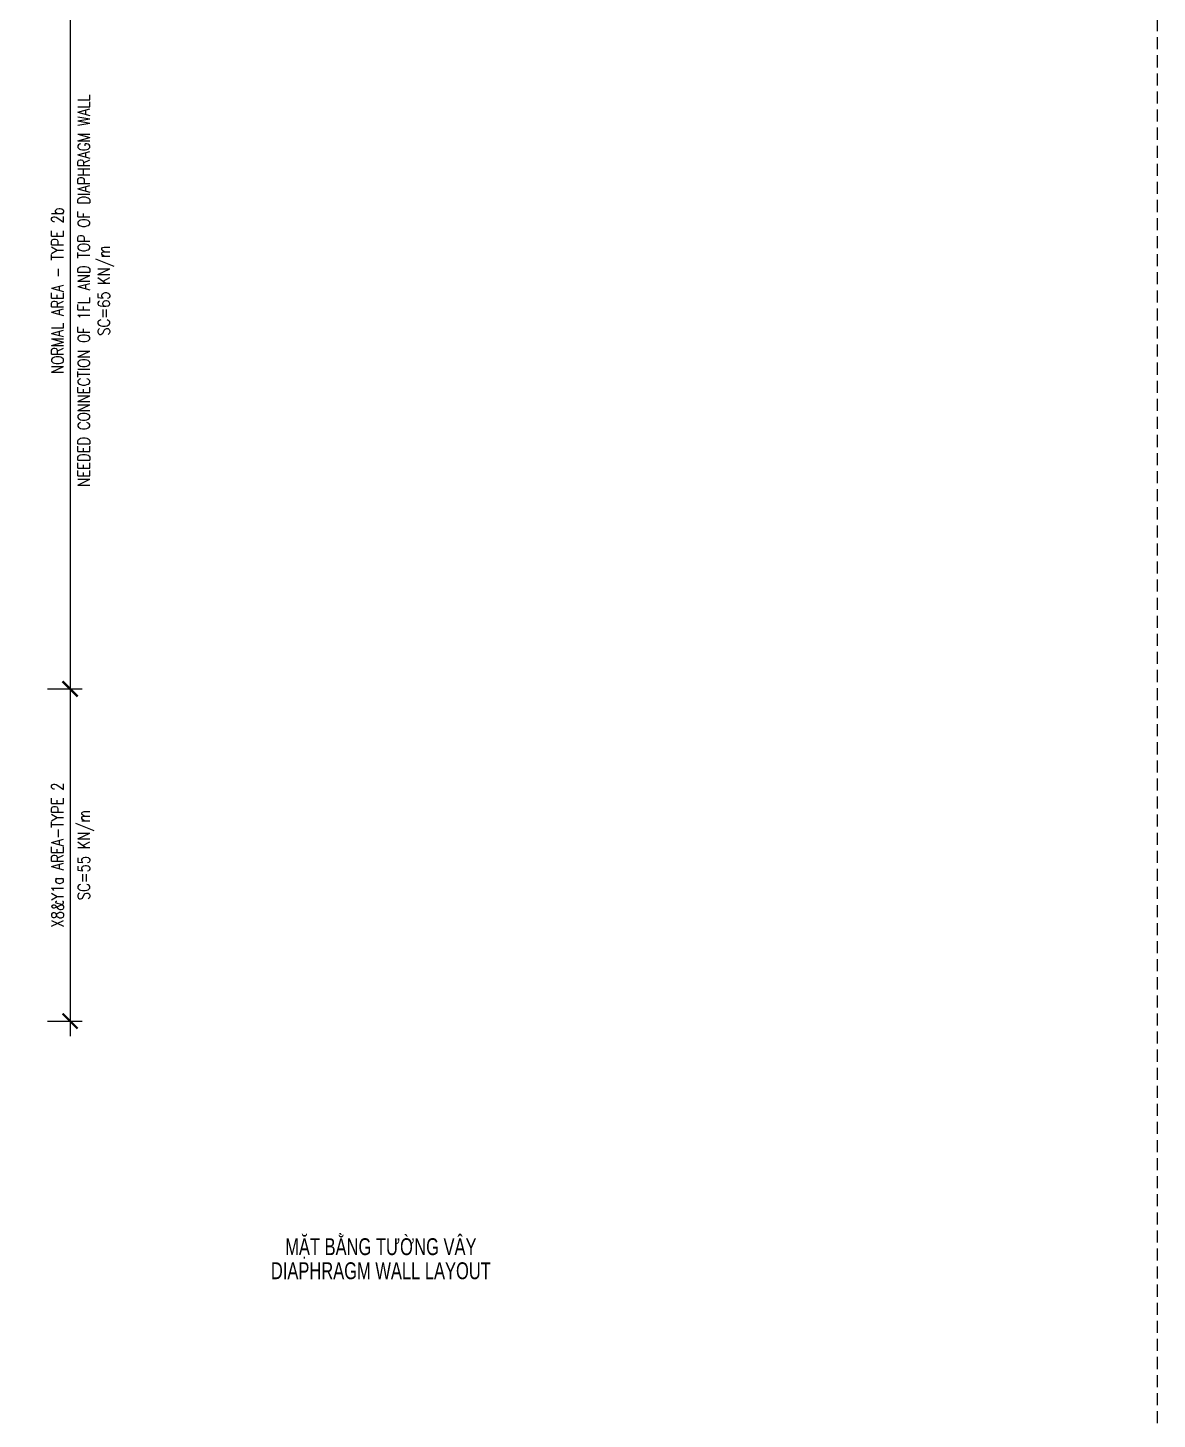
# Model space of a CAD drawing. Header units: millimetres. Extents: x 2611025 to 4139346, y -89870 to 101087.
# Drawn here: x 2720344 to 2748466, y -53942 to -19309 of the extents above; entities that cross this region are included whole.
import ezdxf
from ezdxf.enums import TextEntityAlignment as Align

# ---------------------------------------------------------------- set-up
doc = ezdxf.new("R2010")
doc.units = ezdxf.units.MM
doc.header["$LTSCALE"] = 1200
doc.header["$PDMODE"] = 35
doc.linetypes.add('HIDDEN', pattern=[0.375, 0.25, -0.125])
doc.layers.add('CDC_06.TEXT', color=2, linetype='Continuous')
doc.layers.add('WALL-RC', color=2, linetype='Continuous')
doc.layers.add('K-THUOC', color=1, linetype='Continuous', lineweight=18)
doc.layers.add('TCHI', color=4, linetype='HIDDEN', lineweight=30)
doc.styles.add('BIGTEXT', font='arial.ttf', dxfattribs={"width": 0.8})
doc.styles.add('DIMTEXT', font='romans.shx', dxfattribs={"width": 0.8})
doc.styles.add('SMTEXT', font='arial.ttf', dxfattribs={"width": 0.75})
doc.dimstyles.new('BSV100', dxfattribs={"dimscale": 1.5, "dimtxt": 300, "dimasz": 250, "dimexe": 200, "dimexo": 0, "dimgap": 108, "dimtad": 1, "dimdec": 0, "dimdsep": 46, "dimtxsty": 'SMTEXT', "dimblk": 'ARCHTICK', "dimcen": 100, "dimdle": 250, "dimclrd": 256, "dimclre": 256, "dimclrt": 2, "dimadec": 0, "dimazin": 0, "dimtfac": 1, "dimtdec": 0, "dimtix": 1, "dimtmove": 2, "dimatfit": 3, "dimfxl": 550, "dimfxlon": 1, "dimtolj": 1, "dimtzin": 0, "dimarcsym": 0})

# ---------------------------------------------------------------- blocks, each defined once
blk = doc.blocks.new('_ArchTick')
at = {"color": 0, "linetype": 'ByBlock', "const_width": 0.15}
blk.add_lwpolyline([(-0.5, -0.5), (0.5, 0.5)], dxfattribs=at)
blk = doc.blocks.new('*D1871')
at = {"layer": 'Defpoints', "color": 0, "transparency": 16777216}
for p in [(2720789, 82553), (2720789, 62723), (2721355, 62723)]:
    blk.add_point(p, dxfattribs=at)
at = {"layer": 'K-THUOC', "lineweight": -2, "transparency": 16777216}
for p, q in [((2721355, 82928), (2721355, 62348)), ((2720789, 82553), (2721655, 82553)), ((2720789, 62723), (2721655, 62723))]:
    blk.add_line(p, q, dxfattribs=at)
at = {"layer": 'K-THUOC', "lineweight": -2, "transparency": 16777216, "xscale": 375, "yscale": 375, "zscale": 375}
for p, rotation in [((2721355, 82553), 90), ((2721355, 62723), 270)]:
    blk.add_blockref('_ArchTick', p, dxfattribs=dict(at, rotation=rotation))
at = {"layer": 'K-THUOC', "color": 2, "transparency": 16777216, "char_height": 300, "attachment_point": 5, "rotation": 90, "style": 'DIMTEXT'}
for s, insert in [('\\A1;NEEDED CONNECTION OF 1FL AND TOP OF DIAPHRAGM WALL\\PSC=65 KN/m', (2721996, 72638)), ('\\A1;NORMAL AREA - TYPE 2b', (2721043, 72638))]:
    blk.add_mtext(s, dxfattribs=dict(at, insert=insert))
blk = doc.blocks.new('*D1872')
at = {"layer": 'Defpoints', "color": 0, "transparency": 16777216}
for p in [(2720789, 62723), (2720789, 54453), (2721355, 54453)]:
    blk.add_point(p, dxfattribs=at)
at = {"layer": 'K-THUOC', "lineweight": -2, "transparency": 16777216}
for p, q in [((2721355, 63098), (2721355, 54078)), ((2720789, 62723), (2721655, 62723)), ((2720789, 54453), (2721655, 54453))]:
    blk.add_line(p, q, dxfattribs=at)
at = {"layer": 'K-THUOC', "lineweight": -2, "transparency": 16777216, "xscale": 375, "yscale": 375, "zscale": 375}
for p, rotation in [((2721355, 62723), 90), ((2721355, 54453), 270)]:
    blk.add_blockref('_ArchTick', p, dxfattribs=dict(at, rotation=rotation))
at = {"layer": 'K-THUOC', "color": 2, "transparency": 16777216, "char_height": 300, "attachment_point": 5, "rotation": 90, "style": 'DIMTEXT'}
for s, insert in [('\\A1;X8&Y1a AREA-TYPE 2', (2721043, 58588)), ('\\A1;SC=55 KN/m', (2721746, 58588))]:
    blk.add_mtext(s, dxfattribs=dict(at, insert=insert))
blk = doc.blocks.new('asdasdas')
at = {"layer": 'K-THUOC'}
for base, p1, p2, text, picture, middle in [((2721355.4, 62723.1), (2720789.3, 82553.1), (2720789.3, 62723.1), 'NORMAL AREA - TYPE 2b\\XNEEDED CONNECTION OF 1FL AND TOP OF DIAPHRAGM WALL\\PSC=65 KN/m', '*D1871', (2721355.4, 72638.1)), ((2721355.4, 54453.1), (2720789.3, 62723.1), (2720789.3, 54453.1), 'X8&Y1a AREA-TYPE 2\\XSC=55 KN/m', '*D1872', (2721355.4, 58588.1))]:
    dim = blk.add_linear_dim(base=base, p1=p1, p2=p2, angle=90, text=text, dimstyle='BSV100', override={"dimtxt": 200, "dimtxsty": 'DIMTEXT'}, dxfattribs=at)
    dim.commit()
    dim.dimension.update_dxf_attribs({"geometry": picture, "text_midpoint": middle})

msp = doc.modelspace()

# ---------------------------------------------------------------- linework, layer by layer
at = {"layer": 'TCHI'}
msp.add_lwpolyline([(2611025.3, 17806.3), (2748466.1, 17806.3), (2748466.1, -89870.5), (2611025.3, -89870.5)], close=True, dxfattribs=at)

# ---------------------------------------------------------------- block references
at = {"layer": 'WALL-RC'}
msp.add_blockref('asdasdas', (42.3, -98487.7), dxfattribs=at)

# ---------------------------------------------------------------- texts
at = {"layer": 'CDC_06.TEXT', "color": 4, "style": 'BIGTEXT', "width": 0.7}
for s, p in [('MẶT BẰNG TƯỜNG VÂY', (2729135.4, -49631.3)), ('DIAPHRAGM WALL LAYOUT', (2729135.4, -50247.4))]:
    msp.add_text(s, height=420, dxfattribs=at).set_placement(p, align=Align.MIDDLE)

doc.saveas('drawing.dxf')
